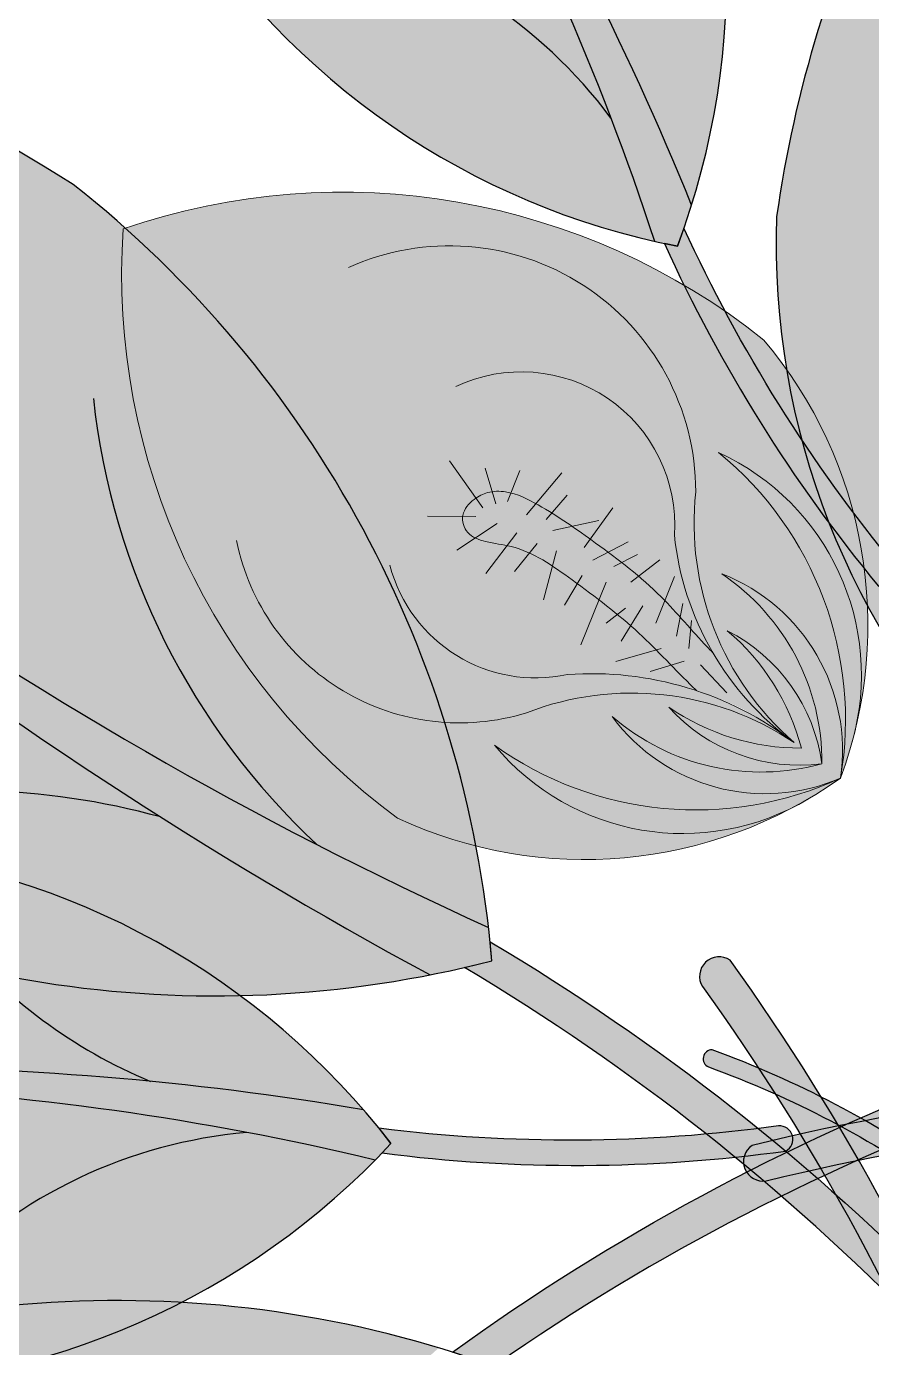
# Model space of a CAD drawing. Header units: inches. Extents: x 9636 to 21597, y -10243 to 557.
# Drawn here: x 15046.999 to 15050.033, y -8351.361 to -8346.616 of the extents above; entities that cross this region are included whole.
import ezdxf

# ---------------------------------------------------------------- set-up
doc = ezdxf.new("R2010")
doc.units = ezdxf.units.IN
doc.header["$MEASUREMENT"] = 0
doc.layers.add('MESA', color=7, linetype='Continuous')

# ---------------------------------------------------------------- blocks, each defined once
blk = doc.blocks.new('FF')
at = {"layer": 'MESA', "ltscale": 0.8}
h = blk.add_hatch(color=85, dxfattribs=at)
h.dxf.hatch_style = 1
h.set_gradient(color1=(103, 159, 96), color2=(179, 207, 175), one_color=1, tint=0.75, name='INVCURVED')
h.paths.add_polyline_path([(15047.54209938861, -8346.168504471529, 0.1995123331975758), (15049.25473985117, -8347.388000366349, 0.0967495278531692), (15047.40679553704, -8344.086906187977, -0.08665420676483183), (15049.38654454068, -8347.257198715946, 0.1924888780828612), (15049.23173198178, -8345.229274307332, 0.1586077411667837), (15047.16795283058, -8343.506030335808, 0.1586077411660197)])
h = blk.add_hatch(color=85, dxfattribs=at)
h.dxf.hatch_style = 1
h.set_gradient(color1=(103, 159, 96), color2=(52, 80, 48), one_color=1, tint=0.25)
h.paths.add_polyline_path([(15047.40679553705, -8344.086906187986, -0.09674952785286056), (15049.25473985117, -8347.388000366349, 0.007527451123012324), (15049.33540705568, -8347.40518247388, 0.01429188129494994), (15049.38654454068, -8347.257198715946, 0.08665420676455064)])
h = blk.add_hatch(color=85, dxfattribs=at)
h.dxf.hatch_style = 1
h.set_gradient(color1=(103, 159, 96), color2=(179, 207, 175), one_color=1, tint=0.75, name='INVCURVED')
h.paths.add_polyline_path([(15049.69185612309, -8347.298580833083, 0.1995123331975758), (15050.42877349838, -8349.267656853319, 0.0967495278531692), (15050.7446070316, -8345.497727126929, -0.08665420676483183), (15050.61120537885, -8349.233013572353, 0.1924888780828612), (15051.61775186079, -8347.465725108314, 0.1586077411667837), (15050.87172916174, -8344.882664074803, 0.1586077411660197)])
h = blk.add_hatch(color=85, dxfattribs=at)
h.dxf.hatch_style = 1
h.set_gradient(color1=(103, 159, 96), color2=(179, 207, 175), one_color=1, tint=0.75, name='INVCURVED')
h.paths.add_polyline_path([(15047.16588614414, -8347.182717527363, -0.1995123331975758), (15048.65777978166, -8349.852132428574, -0.0967495278531692), (15044.17763996496, -8346.657322471972, 0.08665420676483183), (15048.44777964649, -8350.021980832746, -0.1924888780828612), (15045.54022845338, -8349.476882084105, -0.1586077411667837), (15043.37561738721, -8346.219969420279, -0.1586077411660197)])
h = blk.add_hatch(color=85, dxfattribs=at)
h.dxf.hatch_style = 1
h.set_gradient(color1=(103, 159, 96), color2=(52, 80, 48), one_color=1, tint=0.25)
h.paths.add_polyline_path([(15044.17763996498, -8346.657322471987, 0.09674952785286056), (15048.65777978166, -8349.852132428572, -0.007527451123012324), (15048.66984328737, -8349.971487168228, -0.01429188129494994), (15048.44777964649, -8350.021980832746, -0.08665420676455064)])
h = blk.add_hatch(color=7, dxfattribs=at)
h.dxf.hatch_style = 1
h.set_gradient(color1=(237, 238, 238), one_color=1, tint=1)
h.paths.add_polyline_path([(15047.34593723019, -8347.342291558456, 0.2569091805170801), (15048.33120066656, -8349.45938335756, 0.2403030205165218), (15049.77492826961, -8349.407526630095, -0.3583807301859824), (15048.67866751885, -8349.196840954548, 0.2702333190890776), (15049.92139363004, -8349.315284882261, -0.3489770048102109), (15049.10185759783, -8349.094450374658, 0.2509502793129825), (15049.85441175198, -8349.263971725255, -0.2453890551403372), (15049.30436955026, -8349.060445502479, 0.1532458537889449), (15049.78084821708, -8349.207616524212, 0.1518402250092038), (15049.5181850112, -8348.788853179783, 0.00137366511991412), (15049.51470489345, -8348.785883242568, -0.245389055139057), (15049.85441175195, -8349.263971725291, 0.2509502793127925), (15049.4948148537, -8348.58150171569, -0.3489770048638718), (15049.92139363014, -8349.315284882245, 0.2702333191166405), (15049.48350062705, -8348.146248155026, -0.358380731124288), (15049.97232352186, -8349.149855782593, 0.240303021013481), (15049.64652954906, -8347.742412424237, 0.2569091805174252)])
edge = h.paths.add_edge_path(flags=16)
edge.add_arc((15049.02689356841, -8350.134742208485), 1.194491069338989, 412.46119836156964, 413.96055904733464, ccw=False)
edge.add_arc((15050.37343686076, -8348.334067954636), 1.054194648063036, 232.3614210351891, 234.0603363735423, ccw=False)
edge.add_arc((15049.02689356841, -8350.134742208482), 1.194491069338989, 413.9605590469795, 431.5196316710573)
edge.add_spline(control_points=[(15049.40391494978, -8349.000292073437), (15049.4005828297, -8348.997136573218), (15049.36957962223, -8348.967563068036), (15049.33958260175, -8348.936955869045), (15049.31290895434, -8348.909607628468)], knot_values=[0.2471511740125481, 0.2471511740125481, 0.2471511740125481, 0.2471511740125481, 0.247785628570655, 0.2530743171580143, 0.2530743171580143, 0.2530743171580143, 0.2530743171580143], degree=3, periodic=0)
edge.add_spline(control_points=[(15049.31290895434, -8348.909607628468), (15049.29518072877, -8348.891431045031), (15049.27750120802, -8348.873245840345), (15049.25966724787, -8348.855288238)], knot_values=[0.2436361292652643, 0.2436361292652643, 0.2436361292652643, 0.2436361292652643, 0.2471511740125481, 0.2471511740125481, 0.2471511740125481, 0.2471511740125481], degree=3, periodic=0)
edge.add_spline(control_points=[(15049.25966724787, -8348.855288238), (15049.23928401607, -8348.834763690007), (15049.20902457415, -8348.805030137642), (15049.17767379725, -8348.776701162422), (15049.16754510885, -8348.767767394149)], knot_values=[0.2377304945037521, 0.2377304945037521, 0.2377304945037521, 0.2377304945037521, 0.2417479965750198, 0.2436361292652643, 0.2436361292652643, 0.2436361292652643, 0.2436361292652643], degree=3, periodic=0)
edge.add_spline(control_points=[(15049.16754510885, -8348.767767394149), (15049.15192306951, -8348.753988346565), (15049.13605051828, -8348.740503066478), (15049.11995037842, -8348.72723786574)], knot_values=[0.2348183224622999, 0.2348183224622999, 0.2348183224622999, 0.2348183224622999, 0.2377304945037521, 0.2377304945037521, 0.2377304945037521, 0.2377304945037521], degree=3, periodic=0)
edge.add_spline(control_points=[(15049.11995037842, -8348.72723786574), (15049.09845855191, -8348.709530355416), (15049.07656118144, -8348.692215008125), (15049.05431279342, -8348.675116545357)], knot_values=[0.2309309092598198, 0.2309309092598198, 0.2309309092598198, 0.2309309092598198, 0.2348183224622999, 0.2348183224622999, 0.2348183224622999, 0.2348183224622999], degree=3, periodic=0)
edge.add_spline(control_points=[(15049.05431279342, -8348.675116545357), (15049.02878730953, -8348.65549954948), (15049.0027997855, -8348.636168036066), (15048.97643256558, -8348.61685730449)], knot_values=[0.2264708961110354, 0.2264708961110354, 0.2264708961110354, 0.2264708961110354, 0.2309309092598199, 0.2309309092598199, 0.2309309092598199, 0.2309309092598199], degree=3, periodic=0)
edge.add_spline(control_points=[(15048.97643256558, -8348.61685730449), (15048.97020584959, -8348.612297004182), (15048.94087304503, -8348.590892597493), (15048.91109741387, -8348.569436897671), (15048.88716982342, -8348.553708488058)], knot_values=[0.2215260703448321, 0.2215260703448321, 0.2215260703448321, 0.2215260703448321, 0.222579318859487, 0.2264708961110354, 0.2264708961110354, 0.2264708961110354, 0.2264708961110354], degree=3, periodic=0)
edge.add_spline(control_points=[(15048.88716982342, -8348.553708488058), (15048.86037180439, -8348.53609324925), (15048.83295393619, -8348.51992953593), (15048.80460730631, -8348.506887632382)], knot_values=[0.2171676473178, 0.2171676473178, 0.2171676473178, 0.2171676473178, 0.2215260703448321, 0.2215260703448321, 0.2215260703448321, 0.2215260703448321], degree=3, periodic=0)
edge.add_spline(control_points=[(15048.80460730631, -8348.506887632382), (15048.78314997658, -8348.497015403267), (15048.75646669914, -8348.487206489453), (15048.7288025208, -8348.481098239932), (15048.72390879384, -8348.480100022156)], knot_values=[0.2131642620453263, 0.2131642620453263, 0.2131642620453263, 0.2131642620453263, 0.2164634238997696, 0.2171676473178, 0.2171676473178, 0.2171676473178, 0.2171676473178], degree=3, periodic=0)
edge.add_spline(control_points=[(15048.72390879384, -8348.480100022156), (15048.69893134735, -8348.475005146362), (15048.66042694387, -8348.47034693384), (15048.62119922183, -8348.458729370985), (15048.60944174306, -8348.45296229417)], knot_values=[0.2077773224475375, 0.2077773224475375, 0.2077773224475375, 0.2077773224475375, 0.2113716592103856, 0.2131642620453263, 0.2131642620453263, 0.2131642620453263, 0.2131642620453263], degree=3, periodic=0)
edge.add_spline(control_points=[(15048.60944174306, -8348.45296229417), (15048.59927943777, -8348.44797765449), (15048.57357294173, -8348.430069363338), (15048.562384975, -8348.395351174546), (15048.56473390364, -8348.375250179493)], knot_values=[0.203445163018474, 0.203445163018474, 0.203445163018474, 0.203445163018474, 0.2049945578871382, 0.2077773224475375, 0.2077773224475375, 0.2077773224475375, 0.2077773224475375], degree=3, periodic=0)
edge.add_spline(control_points=[(15048.56473390364, -8348.375250179493), (15048.56487646622, -8348.374030197941), (15048.56849844448, -8348.349327334552), (15048.58870345626, -8348.32700808856), (15048.6102682053, -8348.311375321622), (15048.61213953951, -8348.3100751807)], knot_values=[0.1996944706411438, 0.1996944706411438, 0.1996944706411438, 0.1996944706411438, 0.1998633638435843, 0.2031371852270858, 0.203445163018474, 0.203445163018474, 0.203445163018474, 0.203445163018474], degree=3, periodic=0)
edge.add_spline(control_points=[(15048.61213953951, -8348.3100751807), (15048.62518431971, -8348.301012100224), (15048.64417420665, -8348.29153693191), (15048.66492988539, -8348.287352785732), (15048.67059563218, -8348.286572500385)], knot_values=[0.1967564236367511, 0.1967564236367511, 0.1967564236367511, 0.1967564236367511, 0.1989032889930779, 0.1996944706411438, 0.1996944706411438, 0.1996944706411438, 0.1996944706411438], degree=3, periodic=0)
edge.add_spline(control_points=[(15048.67059563218, -8348.286572500385), (15048.6865345092, -8348.284377401895), (15048.70967690534, -8348.285142261562), (15048.73175744033, -8348.289650365905), (15048.73797513149, -8348.291198799321)], knot_values=[0.1936429904609736, 0.1936429904609736, 0.1936429904609736, 0.1936429904609736, 0.1958687424163022, 0.1967564236367511, 0.1967564236367511, 0.1967564236367511, 0.1967564236367511], degree=3, periodic=0)
edge.add_spline(control_points=[(15048.73797513149, -8348.291198799321), (15048.76954789651, -8348.299061577181), (15048.79911554011, -8348.31370871791), (15048.82779821493, -8348.329749175615)], knot_values=[0.1891354409754396, 0.1891354409754396, 0.1891354409754396, 0.1891354409754396, 0.1936429904609736, 0.1936429904609736, 0.1936429904609736, 0.1936429904609736], degree=3, periodic=0)
edge.add_spline(control_points=[(15048.82779821493, -8348.329749175615), (15048.8304063266, -8348.331207732226), (15048.84971567211, -8348.342122174785), (15048.86866810593, -8348.353448218604), (15048.88485138642, -8348.363502037313)], knot_values=[0.1860923947748148, 0.1860923947748148, 0.1860923947748148, 0.1860923947748148, 0.186502265629451, 0.1891354409754396, 0.1891354409754396, 0.1891354409754396, 0.1891354409754396], degree=3, periodic=0)
edge.add_spline(control_points=[(15048.88485138642, -8348.363502037313), (15048.90949475978, -8348.37881166556), (15048.93363626713, -8348.394708629681), (15048.95745531816, -8348.410999077516)], knot_values=[0.1820826809719926, 0.1820826809719926, 0.1820826809719926, 0.1820826809719926, 0.1860923947748149, 0.1860923947748149, 0.1860923947748149, 0.1860923947748149], degree=3, periodic=0)
edge.add_spline(control_points=[(15048.95745531816, -8348.410999077516), (15048.97938486318, -8348.42599724469), (15049.00104108204, -8348.441328943547), (15049.0225639855, -8348.456842892472)], knot_values=[0.1783910477803653, 0.1783910477803653, 0.1783910477803653, 0.1783910477803653, 0.1820826809719925, 0.1820826809719925, 0.1820826809719925, 0.1820826809719925], degree=3, periodic=0)
edge.add_spline(control_points=[(15049.0225639855, -8348.456842892472), (15049.02907652586, -8348.461537204215), (15049.05067330387, -8348.477189074058), (15049.07217816221, -8348.492978873206), (15049.08712557725, -8348.504139500617)], knot_values=[0.1746797876871894, 0.1746797876871894, 0.1746797876871894, 0.1746797876871894, 0.175796826109966, 0.1783910477803653, 0.1783910477803653, 0.1783910477803653, 0.1783910477803653], degree=3, periodic=0)
edge.add_spline(control_points=[(15049.08712557725, -8348.504139500617), (15049.10334757561, -8348.516251807603), (15049.11946972406, -8348.528509387748), (15049.13544106927, -8348.540983754316)], knot_values=[0.171864353741853, 0.171864353741853, 0.171864353741853, 0.171864353741853, 0.1746797876871893, 0.1746797876871893, 0.1746797876871893, 0.1746797876871893], degree=3, periodic=0)
edge.add_spline(control_points=[(15049.13544106927, -8348.540983754316), (15049.15588888216, -8348.55695445121), (15049.17608951047, -8348.573280487048), (15049.19593602696, -8348.590111934876)], knot_values=[0.1682598066156458, 0.1682598066156458, 0.1682598066156458, 0.1682598066156458, 0.171864353741853, 0.171864353741853, 0.171864353741853, 0.171864353741853], degree=3, periodic=0)
edge.add_spline(control_points=[(15049.19593602696, -8348.590111934876), (15049.22371825097, -8348.613673503183), (15049.25548862576, -8348.642469144923), (15049.28590100106, -8348.673193427174), (15049.29035571665, -8348.677756022864)], knot_values=[0.1623418216133556, 0.1623418216133556, 0.1623418216133556, 0.1623418216133556, 0.1673876610569998, 0.1682598066156458, 0.1682598066156458, 0.1682598066156458, 0.1682598066156458], degree=3, periodic=0)
edge.add_spline(control_points=[(15049.29035571665, -8348.677756022864), (15049.30919434761, -8348.697050870018), (15049.32754621167, -8348.716966200285), (15049.3455833915, -8348.736958100168)], knot_values=[0.1586535887747186, 0.1586535887747186, 0.1586535887747186, 0.1586535887747186, 0.1623418216133555, 0.1623418216133555, 0.1623418216133555, 0.1623418216133555], degree=3, periodic=0)
edge.add_spline(control_points=[(15049.3455833915, -8348.736958100168), (15049.35839877382, -8348.751162307404), (15049.37105530116, -8348.765405167558), (15049.38361469355, -8348.779491597992)], knot_values=[0.1560331062850654, 0.1560331062850654, 0.1560331062850654, 0.1560331062850654, 0.1586535887747186, 0.1586535887747186, 0.1586535887747186, 0.1586535887747186], degree=3, periodic=0)
edge.add_spline(control_points=[(15049.38361469355, -8348.779491597992), (15049.40311491595, -8348.801362761647), (15049.42940931879, -8348.830697948375), (15049.45569785737, -8348.857970602436), (15049.46279112348, -8348.865152408793)], knot_values=[0.1504801710943955, 0.1504801710943955, 0.1504801710943955, 0.1504801710943955, 0.1545488385723417, 0.1560331062850654, 0.1560331062850654, 0.1560331062850654, 0.1560331062850654], degree=3, periodic=0)
edge.add_arc((15050.37343686077, -8348.334067954642), 1.054194648063036, 210.2505426083631, 232.3614210347882)
h = blk.add_hatch(color=35, dxfattribs=at)
h.dxf.hatch_style = 1
h.set_gradient(color1=(179, 116, 77), color2=(114, 74, 49), one_color=1, tint=0.3199999928474426, name='CURVED')
h.paths.add_polyline_path([(15049.70002960202, -8347.972847413108), (15049.63245715574, -8348.035851918929, 0.03310768506175343), (15050.05695657174, -8348.625121867959, 0.8090823413515376), (15050.12068654356, -8348.555971374562, -0.032777259300629)])
h.paths.add_polyline_path([(15049.28945331576, -8347.395705691286, 0.03310768506174779), (15049.63245715574, -8348.035851918929), (15049.70002960202, -8347.972847413108, -0.03277725930060161), (15049.35918721319, -8347.339750040766), (15049.33540705567, -8347.40518247388)])
at = {"layer": 'MESA', "lineweight": 5, "ltscale": 0.8}
h = blk.add_hatch(color=83, dxfattribs=at)
h.dxf.hatch_style = 1
h.set_gradient(color1=(117, 211, 105), one_color=1, tint=1)
h.paths.add_polyline_path([(15048.67866751885, -8349.196840954548, 0.3583807301414101), (15049.77492826949, -8349.407526630162, 0.02724021252780064), (15049.92139363018, -8349.3152848822, -0.27023331912118)])
h.paths.add_polyline_path([(15049.85441175195, -8349.263971725264, -0.2509502793036039), (15049.10185759783, -8349.094450374658, 0.3489770048638718), (15049.92139363016, -8349.31528488221, 0.3489770048564635), (15049.4948148537, -8348.581501715687, -0.2509502793046178)])
h.paths.add_polyline_path([(15049.30436955026, -8349.060445502479, 0.2453890551401661), (15049.85441175197, -8349.263971725257, 0.2453890551330679), (15049.51470489345, -8348.785883242568, -0.1532458537798691), (15049.78084821705, -8349.207616524212, -0.1532458537804744)], flags=17)
h.paths.add_polyline_path([(15049.92139363013, -8349.315284882245, 0.02724021243329556), (15049.97232352244, -8349.149855780175, 0.3583807303279284), (15049.48350062705, -8348.146248155024, -0.2702333191168038)])
h = blk.add_hatch(color=95, dxfattribs=at)
h.dxf.hatch_style = 1
h.set_gradient(color1=(68, 182, 53), color2=(121, 213, 109), one_color=1, tint=0.6299999952316284, name='CYLINDER')
edge = h.paths.add_edge_path()
edge.add_spline(control_points=[(15048.73797513149, -8348.291198799321), (15048.73175744033, -8348.289650365905), (15048.70967690534, -8348.285142261562), (15048.6865345092, -8348.284377401895), (15048.67059563218, -8348.286572500385)], knot_values=[0.1936429904609736, 0.1936429904609736, 0.1936429904609736, 0.1936429904609736, 0.1945306716814224, 0.1967564236367511, 0.1967564236367511, 0.1967564236367511, 0.1967564236367511], degree=3, periodic=0)
edge.add_spline(control_points=[(15048.67059563218, -8348.286572500385), (15048.66492988539, -8348.287352785732), (15048.64417420665, -8348.29153693191), (15048.62518431971, -8348.301012100224), (15048.61213953951, -8348.3100751807)], knot_values=[0.1967564236367511, 0.1967564236367511, 0.1967564236367511, 0.1967564236367511, 0.197547605284817, 0.1996944706411439, 0.1996944706411439, 0.1996944706411439, 0.1996944706411439], degree=3, periodic=0)
edge.add_spline(control_points=[(15048.61213953951, -8348.3100751807), (15048.6102682053, -8348.311375321622), (15048.58870345626, -8348.32700808856), (15048.56849844448, -8348.349327334552), (15048.56487646622, -8348.374030197941), (15048.56473390364, -8348.375250179493)], knot_values=[0.1996944706411439, 0.1996944706411439, 0.1996944706411439, 0.1996944706411439, 0.2000024484325321, 0.2032762698160336, 0.2034451630184741, 0.2034451630184741, 0.2034451630184741, 0.2034451630184741], degree=3, periodic=0)
edge.add_spline(control_points=[(15048.56473390364, -8348.375250179493), (15048.562384975, -8348.395351174546), (15048.57357294173, -8348.430069363338), (15048.59927943777, -8348.44797765449), (15048.60944174306, -8348.45296229417)], knot_values=[0.2034451630184741, 0.2034451630184741, 0.2034451630184741, 0.2034451630184741, 0.2062279275788734, 0.2077773224475375, 0.2077773224475375, 0.2077773224475375, 0.2077773224475375], degree=3, periodic=0)
edge.add_spline(control_points=[(15048.60944174306, -8348.45296229417), (15048.62119922183, -8348.458729370985), (15048.66042694387, -8348.47034693384), (15048.69893134735, -8348.475005146362), (15048.72390879384, -8348.480100022156)], knot_values=[0.2077773224475375, 0.2077773224475375, 0.2077773224475375, 0.2077773224475375, 0.2095699252824783, 0.2131642620453263, 0.2131642620453263, 0.2131642620453263, 0.2131642620453263], degree=3, periodic=0)
edge.add_spline(control_points=[(15048.72390879384, -8348.480100022156), (15048.7288025208, -8348.481098239932), (15048.75646669914, -8348.487206489453), (15048.78314997658, -8348.497015403267), (15048.80460730631, -8348.506887632382)], knot_values=[0.2131642620453263, 0.2131642620453263, 0.2131642620453263, 0.2131642620453263, 0.2138684854633567, 0.2171676473178, 0.2171676473178, 0.2171676473178, 0.2171676473178], degree=3, periodic=0)
edge.add_spline(control_points=[(15048.80460730631, -8348.506887632382), (15048.83295393619, -8348.51992953593), (15048.86037180439, -8348.53609324925), (15048.88716982342, -8348.553708488058)], knot_values=[0.2171676473178, 0.2171676473178, 0.2171676473178, 0.2171676473178, 0.2215260703448321, 0.2215260703448321, 0.2215260703448321, 0.2215260703448321], degree=3, periodic=0)
edge.add_spline(control_points=[(15048.88716982342, -8348.553708488058), (15048.91109741387, -8348.569436897671), (15048.94087304503, -8348.590892597493), (15048.97020584959, -8348.612297004182), (15048.97643256558, -8348.61685730449)], knot_values=[0.2215260703448321, 0.2215260703448321, 0.2215260703448321, 0.2215260703448321, 0.2254176475963806, 0.2264708961110354, 0.2264708961110354, 0.2264708961110354, 0.2264708961110354], degree=3, periodic=0)
edge.add_spline(control_points=[(15048.97643256558, -8348.61685730449), (15049.0027997855, -8348.636168036066), (15049.02878730953, -8348.65549954948), (15049.05431279342, -8348.675116545357)], knot_values=[0.2264708961110354, 0.2264708961110354, 0.2264708961110354, 0.2264708961110354, 0.2309309092598199, 0.2309309092598199, 0.2309309092598199, 0.2309309092598199], degree=3, periodic=0)
edge.add_spline(control_points=[(15049.05431279342, -8348.675116545357), (15049.07656118144, -8348.692215008125), (15049.09845855191, -8348.709530355416), (15049.11995037842, -8348.72723786574)], knot_values=[0.2309309092598199, 0.2309309092598199, 0.2309309092598199, 0.2309309092598199, 0.2348183224622999, 0.2348183224622999, 0.2348183224622999, 0.2348183224622999], degree=3, periodic=0)
edge.add_spline(control_points=[(15049.11995037842, -8348.72723786574), (15049.13605051828, -8348.740503066478), (15049.15192306951, -8348.753988346565), (15049.16754510885, -8348.767767394149)], knot_values=[0.2348183224622999, 0.2348183224622999, 0.2348183224622999, 0.2348183224622999, 0.2377304945037521, 0.2377304945037521, 0.2377304945037521, 0.2377304945037521], degree=3, periodic=0)
edge.add_spline(control_points=[(15049.16754510885, -8348.767767394149), (15049.17767379725, -8348.776701162422), (15049.20902457415, -8348.805030137642), (15049.23928401607, -8348.834763690007), (15049.25966724787, -8348.855288238)], knot_values=[0.2377304945037521, 0.2377304945037521, 0.2377304945037521, 0.2377304945037521, 0.2396186271939966, 0.2436361292652643, 0.2436361292652643, 0.2436361292652643, 0.2436361292652643], degree=3, periodic=0)
edge.add_spline(control_points=[(15049.25966724787, -8348.855288238), (15049.27750120802, -8348.873245840345), (15049.29518072877, -8348.891431045031), (15049.31290895434, -8348.909607628468)], knot_values=[0.2436361292652643, 0.2436361292652643, 0.2436361292652643, 0.2436361292652643, 0.2471511740125481, 0.2471511740125481, 0.2471511740125481, 0.2471511740125481], degree=3, periodic=0)
edge.add_spline(control_points=[(15049.31290895434, -8348.909607628468), (15049.33958260175, -8348.936955869045), (15049.36957962223, -8348.967563068036), (15049.4005828297, -8348.997136573218), (15049.40391494978, -8349.000292073437)], knot_values=[0.2471511740125481, 0.2471511740125481, 0.2471511740125481, 0.2471511740125481, 0.2524398625999075, 0.2530743171580144, 0.2530743171580144, 0.2530743171580144, 0.2530743171580144], degree=3, periodic=0)
edge.add_arc((15049.09169815684, -8350.007191785533), 1.054194648063036, 414.0603363667236, 432.7725207047845, ccw=False)
edge.add_arc((15050.37343686077, -8348.334067954642), 1.054194648063036, 210.2505426080651, 231.0300021434721, ccw=False)
edge.add_spline(control_points=[(15049.46279112348, -8348.865152408793), (15049.45569785737, -8348.857970602436), (15049.42940931879, -8348.830697948375), (15049.40311491595, -8348.801362761647), (15049.38361469355, -8348.779491597992)], knot_values=[0.1504801710943955, 0.1504801710943955, 0.1504801710943955, 0.1504801710943955, 0.1519644388071193, 0.1560331062850654, 0.1560331062850654, 0.1560331062850654, 0.1560331062850654], degree=3, periodic=0)
edge.add_spline(control_points=[(15049.38361469355, -8348.779491597992), (15049.37105530116, -8348.765405167558), (15049.35839877382, -8348.751162307404), (15049.3455833915, -8348.736958100168)], knot_values=[0.1560331062850654, 0.1560331062850654, 0.1560331062850654, 0.1560331062850654, 0.1586535887747186, 0.1586535887747186, 0.1586535887747186, 0.1586535887747186], degree=3, periodic=0)
edge.add_spline(control_points=[(15049.3455833915, -8348.736958100168), (15049.32754621167, -8348.716966200285), (15049.30919434761, -8348.697050870018), (15049.29035571665, -8348.677756022864)], knot_values=[0.1586535887747186, 0.1586535887747186, 0.1586535887747186, 0.1586535887747186, 0.1623418216133556, 0.1623418216133556, 0.1623418216133556, 0.1623418216133556], degree=3, periodic=0)
edge.add_spline(control_points=[(15049.29035571665, -8348.677756022864), (15049.28590100106, -8348.673193427174), (15049.25548862576, -8348.642469144923), (15049.22371825097, -8348.613673503183), (15049.19593602696, -8348.590111934876)], knot_values=[0.1623418216133556, 0.1623418216133556, 0.1623418216133556, 0.1623418216133556, 0.1632139671720015, 0.1682598066156458, 0.1682598066156458, 0.1682598066156458, 0.1682598066156458], degree=3, periodic=0)
edge.add_spline(control_points=[(15049.19593602696, -8348.590111934876), (15049.17608951047, -8348.573280487048), (15049.15588888216, -8348.55695445121), (15049.13544106927, -8348.540983754316)], knot_values=[0.1682598066156458, 0.1682598066156458, 0.1682598066156458, 0.1682598066156458, 0.171864353741853, 0.171864353741853, 0.171864353741853, 0.171864353741853], degree=3, periodic=0)
edge.add_spline(control_points=[(15049.13544106927, -8348.540983754316), (15049.11946972406, -8348.528509387748), (15049.10334757561, -8348.516251807603), (15049.08712557725, -8348.504139500617)], knot_values=[0.171864353741853, 0.171864353741853, 0.171864353741853, 0.171864353741853, 0.1746797876871894, 0.1746797876871894, 0.1746797876871894, 0.1746797876871894], degree=3, periodic=0)
edge.add_spline(control_points=[(15049.08712557725, -8348.504139500617), (15049.07217816221, -8348.492978873206), (15049.05067330387, -8348.477189074058), (15049.02907652586, -8348.461537204215), (15049.0225639855, -8348.456842892472)], knot_values=[0.1746797876871894, 0.1746797876871894, 0.1746797876871894, 0.1746797876871894, 0.1772740093575887, 0.1783910477803653, 0.1783910477803653, 0.1783910477803653, 0.1783910477803653], degree=3, periodic=0)
edge.add_spline(control_points=[(15049.0225639855, -8348.456842892472), (15049.00104108204, -8348.441328943547), (15048.97938486318, -8348.42599724469), (15048.95745531816, -8348.410999077516)], knot_values=[0.1783910477803653, 0.1783910477803653, 0.1783910477803653, 0.1783910477803653, 0.1820826809719925, 0.1820826809719925, 0.1820826809719925, 0.1820826809719925], degree=3, periodic=0)
edge.add_spline(control_points=[(15048.95745531816, -8348.410999077516), (15048.93363626713, -8348.394708629681), (15048.90949475978, -8348.37881166556), (15048.88485138642, -8348.363502037313)], knot_values=[0.1820826809719925, 0.1820826809719925, 0.1820826809719925, 0.1820826809719925, 0.1860923947748148, 0.1860923947748148, 0.1860923947748148, 0.1860923947748148], degree=3, periodic=0)
edge.add_spline(control_points=[(15048.88485138642, -8348.363502037313), (15048.86866810593, -8348.353448218604), (15048.84971567211, -8348.342122174785), (15048.8304063266, -8348.331207732226), (15048.82779821493, -8348.329749175615)], knot_values=[0.1860923947748148, 0.1860923947748148, 0.1860923947748148, 0.1860923947748148, 0.1887255701208035, 0.1891354409754396, 0.1891354409754396, 0.1891354409754396, 0.1891354409754396], degree=3, periodic=0)
edge.add_spline(control_points=[(15048.82779821493, -8348.329749175615), (15048.79911554011, -8348.31370871791), (15048.76954789651, -8348.299061577181), (15048.73797513149, -8348.291198799321)], knot_values=[0.1891354409754396, 0.1891354409754396, 0.1891354409754396, 0.1891354409754396, 0.1936429904609736, 0.1936429904609736, 0.1936429904609736, 0.1936429904609736], degree=3, periodic=0)
at = {"layer": 'MESA', "ltscale": 0.8}
h = blk.add_hatch(color=85, dxfattribs=at)
h.dxf.hatch_style = 1
h.set_gradient(color1=(103, 159, 96), color2=(179, 207, 175), one_color=1, tint=0.75, name='INVCURVED')
h.paths.add_polyline_path([(15046.31278580366, -8351.503416839909, 0.1995123331975758), (15048.25034857104, -8350.687231742055, 0.0967495278531692), (15044.47071018869, -8350.524582852422, -0.08665420676483183), (15048.20833357616, -8350.506355297677, 0.1924888780828612), (15046.40166982852, -8349.572326155514, 0.1586077411667837), (15043.85099675274, -8350.422514976184, 0.1586077411660197)])
h = blk.add_hatch(color=35, dxfattribs=at)
h.dxf.hatch_style = 1
h.set_gradient(color1=(179, 116, 77), color2=(114, 74, 49), one_color=1, tint=0.3199999928474426, name='CURVED')
h.paths.add_polyline_path([(15049.43283886885, -8350.588606260022), (15049.53463879239, -8350.500887716173, -0.03310768506175343), (15050.31938633257, -8351.208002495403, -0.8090823413515376), (15050.20930894981, -8351.289191749194, 0.032777259300629)])
h.paths.add_polyline_path([(15048.66342124224, -8349.903543599998, -0.03310768506174779), (15049.53463879239, -8350.500887716173), (15049.43283886885, -8350.588606260022, 0.03277725930060161), (15048.57147049707, -8349.995503956588), (15048.66984328737, -8349.971487168224)])
h = blk.add_hatch(color=35, dxfattribs=at)
h.dxf.hatch_style = 1
h.set_gradient(color1=(179, 116, 77), color2=(114, 74, 49), one_color=1, tint=0.3199999928474426, name='CURVED')
h.paths.add_polyline_path([(15049.98081841671, -8350.95020826075), (15050.08486012444, -8350.865160683361, 0.03310768506175343), (15049.52453086932, -8349.969688104955, 0.8090823413515376), (15049.42548424609, -8350.064019921178, -0.032777259300629)])
h.paths.add_polyline_path([(15050.52208778612, -8351.826759344276, 0.03310768506174779), (15050.08486012444, -8350.865160683361), (15049.98081841671, -8350.95020826075, -0.03277725930060161), (15050.41557635357, -8351.901371417413), (15050.45628701581, -8351.808653274766)])
h = blk.add_hatch(color=35, dxfattribs=at)
h.dxf.hatch_style = 1
h.set_gradient(color1=(179, 116, 77), color2=(114, 74, 49), one_color=1, tint=0.3199999928474426, name='CURVED')
h.paths.add_polyline_path([(15049.88599298805, -8350.546559788549), (15049.90367025557, -8350.48748884106, 0.03310768506175343), (15049.46049700611, -8350.291210444726, 0.8090823413515376), (15049.44710503006, -8350.352525773456, -0.032777259300629)])
h.paths.add_polyline_path([(15050.31705787213, -8350.7405469695, 0.03310768506174779), (15049.90367025557, -8350.48748884106), (15049.88599298805, -8350.546559788549, -0.03277725930060161), (15050.29575912201, -8350.79628674774), (15050.28739485647, -8350.750582179575)])
h = blk.add_hatch(color=85, dxfattribs=at)
h.dxf.hatch_style = 1
h.set_gradient(color1=(103, 159, 96), color2=(52, 80, 48), one_color=1, tint=0.25)
h.paths.add_polyline_path([(15044.4707101887, -8350.524582852418, -0.09674952785286056), (15048.25034857104, -8350.687231742055, 0.007527451123012324), (15048.30735987058, -8350.627631956599, 0.01429188129494994), (15048.20833357616, -8350.506355297677, 0.08665420676455064)])
h = blk.add_hatch(color=35, dxfattribs=at)
h.dxf.hatch_style = 1
h.set_gradient(color1=(179, 116, 77), color2=(114, 74, 49), one_color=1, tint=0.3199999928474426, name='CURVED')
h.paths.add_polyline_path([(15049.46280840807, -8350.943574413344), (15049.42280541083, -8350.815287517758, -0.03310768506175343), (15050.38366877889, -8350.376446315584, -0.8090823413515376), (15050.41438932788, -8350.509731622336, 0.032777259300629)])
h.paths.add_polyline_path([(15048.52827467261, -8351.377119139517, -0.03310768506174779), (15049.42280541083, -8350.815287517758), (15049.46280840807, -8350.943574413344, 0.03277725930060161), (15048.57608629036, -8351.498055883028), (15048.59316893669, -8351.398245086064)])
h = blk.add_hatch(color=35, dxfattribs=at)
h.dxf.hatch_style = 1
h.set_gradient(color1=(179, 116, 77), color2=(114, 74, 49), one_color=1, tint=0.3199999928474426, name='CURVED')
h.paths.add_polyline_path([(15050.68403764238, -8350.57834073222), (15050.64407926295, -8350.450039932219, 0.03310768506175343), (15049.60402110557, -8350.634753337461, 0.8090823413515376), (15049.65445816669, -8350.7618943143, -0.032777259300629)])
h.paths.add_polyline_path([(15051.69941860354, -8350.404226298513, 0.03310768506174779), (15050.64407926295, -8350.450039932219), (15050.68403764238, -8350.57834073222, -0.03277725930060161), (15051.72877518992, -8350.530914252002), (15051.65801466464, -8350.458478348899)])
h = blk.add_hatch(color=35, dxfattribs=at)
h.dxf.hatch_style = 1
h.set_gradient(color1=(179, 116, 77), color2=(114, 74, 49), one_color=1, tint=0.3199999928474426, name='CURVED')
h.paths.add_polyline_path([(15048.98193516643, -8350.615746892245), (15049.00002624621, -8350.706346649868, 0.03310768506175343), (15049.72444973993, -8350.654874047861, 0.8090823413515376), (15049.69911047144, -8350.564313452029, -0.032777259300629)])
h.paths.add_polyline_path([(15048.27514710264, -8350.66174783564, 0.03310768506174779), (15049.00002624621, -8350.706346649868), (15048.98193516643, -8350.615746892245, -0.03277725930060161), (15048.26418891581, -8350.573013572712), (15048.30735987058, -8350.627631956599)])
h = blk.add_hatch(color=85, dxfattribs=at)
h.dxf.hatch_style = 1
h.set_gradient(color1=(103, 159, 96), color2=(179, 207, 175), one_color=1, tint=0.75, name='INVCURVED')
h.paths.add_polyline_path([(15045.43631782381, -8351.669195726547, -0.1995123331975758), (15048.47885983789, -8351.361851240696, -0.0967495278531692), (15043.7659467916, -8354.202082578808, 0.08665420676483183), (15048.55119289623, -8351.622075117088, -0.1924888780828612), (15046.89483217647, -8354.073086286453, -0.1586077411667837), (15043.04572918303, -8354.764047438348, -0.1586077411660197)])
at = {"color": 252, "true_color": 0x939598}
blk.add_open_spline([(15052.07686949681, -8262.470320095861), (15047.97159347439, -8264.789895325404), (15043.86631745197, -8267.109470554948), (15039.76104142955, -8269.429045784493), (15039.75729123352, -8269.43116473137), (15039.75354103749, -8269.433283678245), (15039.74979107835, -8269.435402491697), (15039.14701445317, -8269.775985194483), (15038.55035827125, -8270.1131204671), (15036.78439305607, -8271.117097236169), (15035.63904365824, -8271.776689286922), (15032.73880644113, -8273.50882445235), (15031.06527855309, -8274.57609764914), (15028.11518364648, -8276.704413617274), (15026.84171328607, -8277.76477050337), (15025.09711949756, -8279.523769089425), (15024.49918523569, -8280.232466383604), (15023.52243535517, -8281.623726584929), (15023.14226381015, -8282.304539905952), (15022.75248760541, -8283.22547883933), (15022.66391763698, -8283.457510627672), (15022.49319789592, -8283.956368120096), (15022.4121008477, -8284.220696815642), (15022.18341575374, -8285.058797690572), (15022.05067776037, -8285.678012360962), (15021.71131880214, -8287.762367787916), (15021.58560477828, -8289.414282420215), (15021.49721333539, -8293.046228597683), (15021.53228490243, -8295.024084780092), (15021.62991579047, -8299.176393296764), (15021.69231297372, -8301.350665752698), (15021.66396341603, -8305.82573875058), (15021.5754849427, -8308.127760116371), (15021.08573832458, -8312.064658295394), (15020.79577059773, -8313.67187649829), (15019.91167042237, -8316.914684349107), (15019.31558953904, -8318.552651597138), (15018.15236880262, -8320.84216631148), (15017.76491546551, -8321.519818837693), (15017.0874449499, -8322.565156835137), (15016.82620455143, -8322.941950357519), (15015.99950278175, -8324.054199163373), (15015.41501848401, -8324.739433793638), (15014.21074097438, -8326.009418310521), (15013.59077204716, -8326.594611080754), (15011.52654176845, -8328.386477141574), (15010.05301187874, -8329.424887132678), (15007.15918380127, -8331.283811043188), (15005.73555323797, -8332.104036780507), (15003.02622681599, -8333.644933125628), (15001.74022703231, -8334.365198288671), (14999.41017284273, -8335.760219273998), (14998.36766818741, -8336.43521839488), (14997.08837376707, -8337.38841947211), (14996.71699586091, -8337.68704503453), (14996.20682259447, -8338.13359321733), (14996.04065346325, -8338.28665691026), (14995.71202275789, -8338.60508576805), (14995.55175348417, -8338.768465128693), (14995.081475432, -8339.272282272443), (14994.78188750027, -8339.626441473756), (14993.85408121183, -8340.833408098308), (14993.26772449672, -8341.771187952567), (14992.18236009145, -8343.888552385546), (14991.68493776396, -8345.067458458805), (14990.77515454852, -8347.645098471814), (14990.36311836349, -8349.042924631296), (14989.42243512325, -8352.727142313466), (14988.93417009304, -8355.116188043521), (14988.4015707715, -8357.902535522233), (14988.347810107, -8358.185738374197), (14988.29402349202, -8358.470320095861)], degree=3, knots=[-12.89799058473343, -12.89799058473343, -12.89799058473343, -12.89799058473343, -0.01177164380050574, -0.01177164380050574, -0.01177164380050574, 0, 0, 0, 1.892199740009867, 1.892199740009867, 5.676599220029601, 5.676599220029601, 11.89095437501414, 11.89095437501414, 18.10530952999869, 18.10530952999869, 22.42482555206829, 22.42482555206829, 26.7443415741379, 26.7443415741379, 28.12890246143454, 28.12890246143454, 29.51346334873119, 29.51346334873119, 32.28258512332447, 32.28258512332447, 38.06473178875153, 38.06473178875153, 43.84687845417859, 43.84687845417859, 49.62902511960564, 49.62902511960564, 55.4111717850327, 55.4111717850327, 59.29413252342778, 59.29413252342778, 63.17709326182287, 63.17709326182287, 64.8324953939676, 64.8324953939676, 65.7831603205686, 65.7831603205686, 67.68449017377058, 67.68449017377058, 69.58582002697257, 69.58582002697257, 73.93855694883486, 73.93855694883486, 78.29129387069715, 78.29129387069715, 82.64403079255943, 82.64403079255943, 86.99676771442172, 86.99676771442172, 89.0460964002641, 89.0460964002641, 90.15774664607947, 90.15774664607947, 91.26939689189484, 91.26939689189484, 93.49269738352558, 93.49269738352558, 98.41801561009903, 98.41801561009903, 103.3433338366725, 103.3433338366725, 108.2686520632459, 108.2686520632459, 115.5627539277931, 115.5627539277931, 116.3832273075088, 116.3832273075088, 116.3832273075088, 116.3832273075088], dxfattribs=at)
at = {"layer": 'MESA', "lineweight": 9, "ltscale": 0.8}
for p, q in [((15048.63688827945, -8348.345113736801), (15048.51692144804, -8348.175268138106)), ((15048.68370597102, -8348.330718522713), (15048.64545350421, -8348.201912221533)), ((15048.72597556216, -8348.321664846773), (15048.76967457435, -8348.210716183323)), ((15048.79412965969, -8348.370278796914), (15048.92014791373, -8348.218580214145)), ((15048.86493467151, -8348.386633815167), (15048.94021675617, -8348.299199292642)), ((15049.00067173606, -8348.486858736758), (15049.10427681247, -8348.344808745576)), ((15048.61213700297, -8348.375393344211), (15048.43827094067, -8348.37486824168)), ((15048.68842140493, -8348.400637703933), (15048.54399897593, -8348.496318595435)), ((15048.88853428336, -8348.42626829759), (15049.05389659007, -8348.389632842722)), ((15048.75910517778, -8348.43415625138), (15048.64732988744, -8348.580062668501)), ((15048.83181223112, -8348.47320077539), (15048.75114283331, -8348.573090721318)), ((15048.90183503981, -8348.498516607604), (15048.85496313107, -8348.674916922197)), ((15049.03225340665, -8348.533100718414), (15049.15847588907, -8348.466481214118)), ((15049.10717632826, -8348.555424465685), (15049.19285161734, -8348.511652186982)), ((15049.16846970055, -8348.611321713526), (15049.27251292658, -8348.530978468463)), ((15048.9934691279, -8348.588144355454), (15048.93077542674, -8348.693806578432)), ((15049.25834520323, -8348.758563580981), (15049.32485213861, -8348.590673021663)), ((15049.07973426591, -8348.611937102012), (15048.9893210281, -8348.83663919347)), ((15049.21121982324, -8348.696333387035), (15049.13370000693, -8348.823124167182)), ((15049.33231585797, -8348.806047078804), (15049.35499253355, -8348.687961200145)), ((15049.14916178025, -8348.704811678119), (15049.07952992266, -8348.75826947215)), ((15049.37657094158, -8348.85036964148), (15049.38667457027, -8348.74870146277)), ((15049.27767115722, -8348.850148806392), (15049.11417239196, -8348.896821487604)), ((15049.36040605945, -8348.895295244965), (15049.23838542071, -8348.93206393166)), ((15049.4182136059, -8348.908320654224), (15049.51281180265, -8349.00944454799))]:
    blk.add_line(p, q, dxfattribs=at)
at = {"layer": 'MESA', "ltscale": 0.8}
for points in [[(15049.35918721319, -8347.339750040766), (15049.33540705568, -8347.40518247388), (15049.28945331576, -8347.395705691286, 0.06628802967972178), (15050.05695657174, -8348.625121867959, 0.8090823413515378), (15050.12068654356, -8348.555971374562, -0.06562502276091056)], [(15048.57147049707, -8349.995503956588), (15048.66984328737, -8349.971487168228), (15048.66342124224, -8349.903543599998, -0.06628802967972178), (15050.31938633257, -8351.208002495403, -0.8090823413515378), (15050.20930894981, -8351.289191749194, 0.06562502276091056)], [(15050.41557635357, -8351.901371417413), (15050.45628701581, -8351.808653274764), (15050.52208778612, -8351.826759344276, 0.06628802967972178), (15049.52453086932, -8349.969688104955, 0.8090823413515378), (15049.42548424609, -8350.064019921178, -0.06562502276091056)], [(15050.29575912201, -8350.796286747742), (15050.28739485647, -8350.750582179577), (15050.31705787213, -8350.740546969502, 0.06628802967972178), (15049.46049700611, -8350.291210444728, 0.8090823413515378), (15049.44710503006, -8350.352525773458, -0.06562502276091056)], [(15048.57608629036, -8351.498055883028), (15048.59316893669, -8351.398245086064), (15048.52827467261, -8351.377119139517, -0.06628802967972178), (15050.38366877889, -8350.376446315584, -0.8090823413515378), (15050.41438932788, -8350.509731622336, 0.06562502276091056)], [(15051.72877518992, -8350.530914252002), (15051.65801466464, -8350.4584783489), (15051.69941860354, -8350.404226298513, 0.06628802967972178), (15049.60402110557, -8350.634753337461, 0.8090823413515378), (15049.65445816669, -8350.7618943143, -0.06562502276091056)], [(15048.26418891581, -8350.573013572714), (15048.30735987058, -8350.6276319566), (15048.27514710264, -8350.661747835642, 0.06628802967972178), (15049.72444973993, -8350.654874047863, 0.8090823413515378), (15049.69911047144, -8350.56431345203, -0.06562502276091056)]]:
    blk.add_lwpolyline(points, format="xyb", close=True, dxfattribs=at)
for centre, radius, start, end in [((15039.88061177564, -8350.467829552203), 9.867098103818506, 18.18771362044608, 40.29227370317159), ((15039.31896027597, -8351.340799641657), 10.8642555864406, 22.0783969987448, 41.88859259686402), ((15053.9940026125, -8347.90357252455), 4.344476880257441, 135.9453178899749, 171.99524056484), ((15046.77290624955, -8346.436853475874), 2.739356024644032, 339.2992050132726, 26.156590629435), ((15049.86568937874, -8344.717642318348), 2.739356024644032, 211.980878556649, 258.8382641728079), ((15043.79142798122, -8352.525332823014), 6.319058956098188, 57.72301549955839, 93.77293817442293), ((15047.68198721015, -8347.99981060503), 1.765363331097169, 36.7098758028296, 77.55074338738547), ((15054.59579895662, -8336.786445134783), 14.35173356013966, 223.4548636707539, 245.5594237534836), ((15055.94696020404, -8336.112676275834), 15.80210309711159, 221.8585447770612, 241.6687403751847), ((15044.7000535916, -8350.312437513106), 3.984404267435025, 4.908873201122794, 51.76625881728117), ((15052.42946234919, -8347.396476596898), 2.739356024644373, 177.951997247119, 224.8093828632706), ((15049.79152097823, -8347.67508915251), 2.567728008596802, 186.1963939865421, 227.0372615710984), ((15046.781322016, -8351.986593725574), 2.626268319175574, 74.5723434940855, 102.925608098514), ((15047.67573404438, -8346.113090586829), 3.984404267435025, 237.5905467444943, 284.4479323606549), ((15046.1368543098, -8352.298852181579), 2.739356024644277, 37.59512672443066, 84.45251234058945), ((15048.13574213966, -8348.736658380196), 1.805610941958295, 219.1174509865676, 247.4707155910026), ((15046.39171405403, -8361.217655076853), 10.86425558644157, 80.37431870990324, 100.1845143080213), ((15045.94418001111, -8360.28104284941), 9.867098103819389, 76.48363533160148, 98.58819541433166), ((15047.94432846281, -8352.346814319504), 1.765363331097327, 95.00579751398661, 135.8466650985414), ((15046.29955181789, -8348.764092782525), 2.739356024644277, 270.2768002678026, 317.1341858839608), ((15047.32737873466, -8355.176240921264), 3.984404267435025, 71.47694710473225, 118.3343327208891)]:
    blk.add_arc(centre, radius, start, end, dxfattribs=at)
at = {"layer": 'MESA', "lineweight": 9, "ltscale": 0.8}
for centre, radius, start, end in [((15048.13257184511, -8349.633312567323), 2.422307016145119, 51.31733322414766, 108.95018970783), ((15049.76274971319, -8347.505351984326), 2.422307016145119, 176.1401488022279, 233.773005285916), ((15048.51775237368, -8348.287164277212), 0.8837590126929233, 359.9799689988335, 114.2773771277467), ((15048.42974165537, -8348.765502563692), 1.589744071123884, 339.7674864537983, 40.05753331263222), ((15048.77569215722, -8348.406452040832), 0.5503594547995653, 356.2221871471963, 115.3866326174813), ((15050.43934900744, -8348.399592211654), 1.043876286907033, 173.8341741749263, 229.0138685286865), ((15050.37343686077, -8348.334067954642), 1.054194648063262, 185.9154390533507, 234.0603363595059), ((15048.55363281893, -8348.299592532063), 0.817362694714576, 191.489761058852, 287.0785151190817), ((15048.82684738885, -8348.415043277837), 0.5405423712066761, 194.5163522499391, 282.2301547964703), ((15049.0268935684, -8350.134742208482), 1.194491069340336, 52.46119837313243, 94.106495378834), ((15049.17212259154, -8350.053772357009), 1.043876286906853, 56.07646998138184, 111.2561643351958), ((15049.00223049132, -8348.018201486333), 1.589744071123884, 245.0328051974324, 305.3228520562657)]:
    blk.add_arc(centre, radius, start, end, dxfattribs=at)
at = {"layer": 'MESA', "color": 62, "lineweight": 5, "ltscale": 0.8}
for centre, radius, start, end in [((15049.11773171931, -8348.945249916847), 0.8787438245968746, 344.1801631010167, 65.402529048564), ((15048.69991846183, -8349.10628961243), 1.239225810570146, 350.2906711717536, 50.77880823717102), ((15049.24645532854, -8349.216769077519), 0.6820902247840026, 351.6955983611485, 68.64684964466161), ((15049.03754412831, -8349.258411689205), 0.8168865457009156, 359.6100204329805, 55.95992534699134), ((15049.22681581299, -8349.350177465038), 0.6334888256019352, 7.821128666938207, 62.97043966006365), ((15048.97593264549, -8349.420730581312), 0.832650394035755, 14.82968428376982, 49.67992359326035), ((15049.77706027498, -8348.374974746388), 0.832650394035755, 235.4104149167976, 270.2606542262945), ((15049.77425542484, -8348.635574513786), 0.6334888256019352, 222.1198988499983, 277.2692098431224), ((15049.63637873745, -8348.476720029084), 0.8168865457009156, 229.1304131630694, 285.4803180770779), ((15049.6505604044, -8348.689268557688), 0.6820902247840026, 216.4434888654035, 293.3947401489132), ((15049.40160431476, -8348.190340582618), 1.239225810570146, 234.3115302728881, 294.7996673383109), ((15049.35489203903, -8348.635671543785), 0.8787438245968746, 219.6878094614981, 300.9101754090462)]:
    blk.add_arc(centre, radius, start, end, dxfattribs=at)
blk.add_open_spline([(15049.46279112348, -8348.865152408793), (15049.45569785737, -8348.857970602436), (15049.3954139034, -8348.795429909384), (15049.26850243355, -8348.641013081757), (15049.05830337265, -8348.480389514436), (15048.87390351322, -8348.35155544092), (15048.74104359307, -8348.283702313036), (15048.65624430257, -8348.284377342492), (15048.60026863822, -8348.314232736388), (15048.55350766809, -8348.365886732261), (15048.57696600306, -8348.44400839696), (15048.65450763912, -8348.470787547632), (15048.79133378476, -8348.484140462087), (15048.97644149497, -8348.615005089516), (15049.19606333563, -8348.780903144627), (15049.33015239482, -8348.929954013705), (15049.4005828297, -8348.997136573218), (15049.40391494978, -8349.000292073437)], degree=3, knots=[0.1504801710943955, 0.1504801710943955, 0.1504801710943955, 0.1504801710943955, 0.1519644388071193, 0.1632139671720015, 0.1772740093575887, 0.1887255701208035, 0.1945306716814224, 0.197547605284817, 0.2000024484325321, 0.2032762698160336, 0.2062279275788734, 0.2095699252824783, 0.2138684854633567, 0.2254176475963806, 0.2396186271939966, 0.2524398625999075, 0.2530743171580144, 0.2530743171580144, 0.2530743171580144, 0.2530743171580144], dxfattribs=at)

msp = doc.modelspace()

# ---------------------------------------------------------------- block references
at = {"color": 18, "true_color": 0x000000}
msp.add_blockref('FF', (0, 0), dxfattribs=at)

doc.saveas('drawing.dxf')
